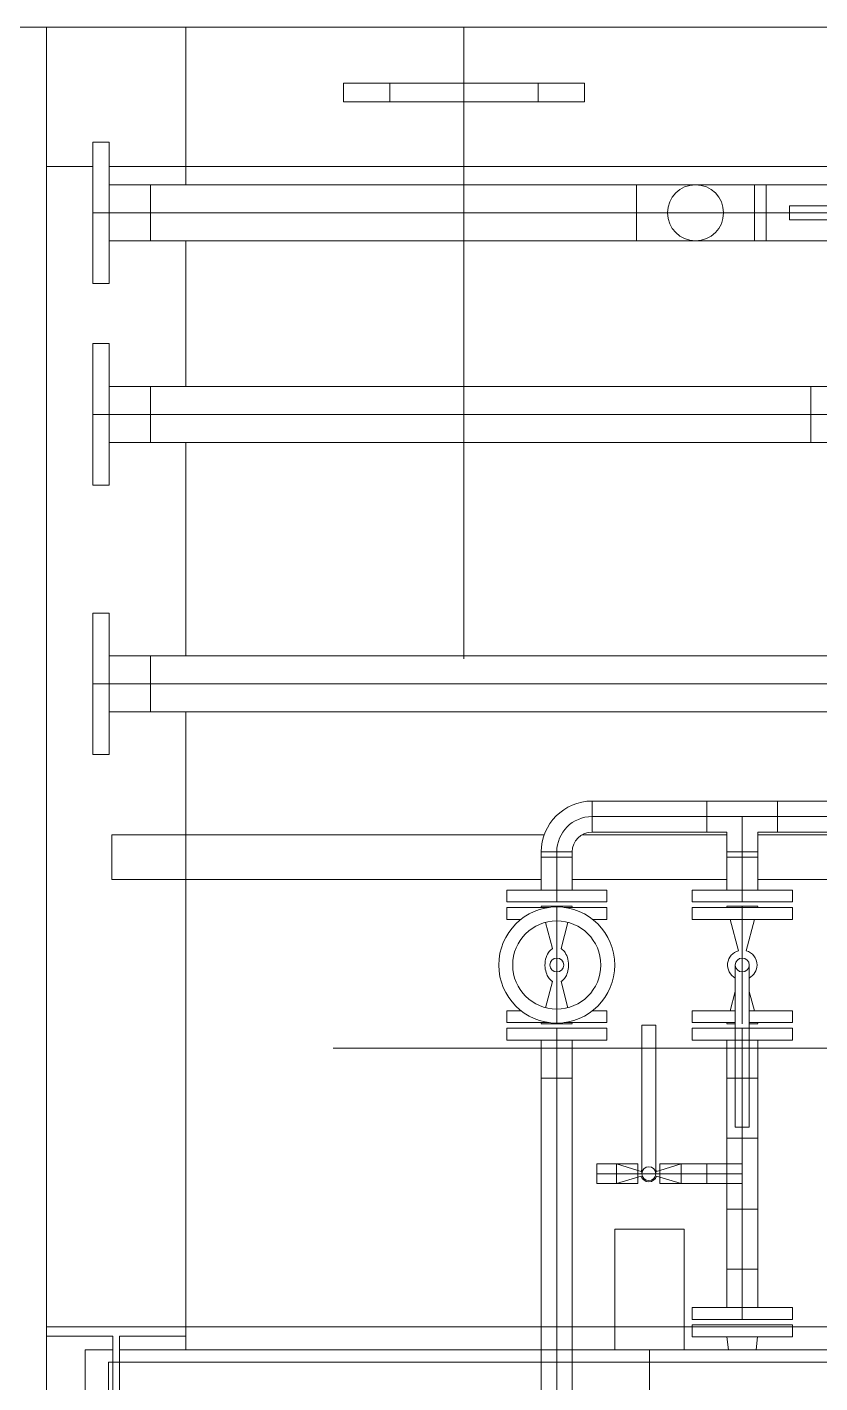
# Model space of a CAD drawing. Header units: inches. Extents: x -1128 to 651, y 96 to 845.
# Drawn here: x -1031.423 to -1030.651, y 732.224 to 733.542 of the extents above; entities that cross this region are included whole.
import ezdxf

# ---------------------------------------------------------------- set-up
doc = ezdxf.new("R2010")
doc.units = ezdxf.units.IN
doc.header["$MEASUREMENT"] = 0
doc.layers.add('EQUIPMENT LAYOUT-EMBED 1_DWG$0$DwgTemplate', color=7, linetype='Continuous')
doc.layers.add('Layout', color=6, linetype='Continuous', lineweight=18)

# ---------------------------------------------------------------- blocks, each defined once
blk = doc.blocks.new('A$C55974CAD')
at = {"layer": 'EQUIPMENT LAYOUT-EMBED 1_DWG$0$DwgTemplate', "color": 7, "lineweight": 0}
for p, q in [((61, 22.4), (61, 0)), ((60.2926, 8.15), (60.2164, 8.15)), ((60.2164, 8.1324), (60.2164, 8.15)), ((60.2926, 8.088), (60.2926, 8.15)), ((60.3688, 8.15), (60.2926, 8.15)), ((60.3688, 8.1324), (60.3688, 8.15)), ((60.5829, 8.15), (60.5067, 8.15)), ((60.5067, 8.1324), (60.5067, 8.15)), ((60.5829, 8.15), (60.5829, 8.088)), ((60.6591, 8.15), (60.5829, 8.15)), ((60.6591, 8.1324), (60.6591, 8.15)), ((60.8, 8.15), (60.7238, 8.15)), ((60.7238, 8.1324), (60.7238, 8.15)), ((60.8, 8.088), (60.8, 8.15)), ((60.8762, 8.15), (60.8, 8.15)), ((60.8762, 8.1324), (60.8762, 8.15)), ((60.2926, 8.1324), (60.2164, 8.1324)), ((60.2625, 8.088), (60.2625, 8.1324)), ((60.3688, 8.1324), (60.2926, 8.1324)), ((60.3228, 8.088), (60.3228, 8.1324)), ((60.5829, 8.1324), (60.5067, 8.1324)), ((60.5527, 8.088), (60.5527, 8.1324)), ((60.6591, 8.1324), (60.5829, 8.1324)), ((60.613, 8.088), (60.613, 8.1324)), ((60.8, 8.1324), (60.7238, 8.1324)), ((60.7698, 8.088), (60.7698, 8.1324)), ((60.8762, 8.1324), (60.8, 8.1324)), ((60.8302, 8.088), (60.8302, 8.1324)), ((60.2926, 8.088), (60.2625, 8.088)), ((60.3228, 8.088), (60.2625, 8.088)), ((60.2625, 8.088), (60.2625, 7.2167)), ((60.3228, 8.088), (60.2926, 8.088)), ((60.2926, 7.2167), (60.2926, 8.088)), ((60.3228, 8.088), (60.3228, 7.2167)), ((60.5527, 8.088), (60.613, 8.088)), ((60.5527, 7.3762), (60.5527, 8.088)), ((60.5829, 8.088), (60.5527, 8.088)), ((60.5829, 8.088), (60.5829, 7.3762)), ((60.613, 8.088), (60.5829, 8.088)), ((60.613, 7.3762), (60.613, 8.088)), ((60.8, 8.088), (60.7698, 8.088)), ((60.8302, 8.088), (60.7698, 8.088)), ((60.7698, 8.088), (60.7698, 7.5639)), ((60.8302, 8.088), (60.8, 8.088)), ((60.8, 7.5639), (60.8, 8.088)), ((60.8302, 8.088), (60.8302, 7.5639)), ((59.9089, 7.65), (59.9089, 7.7039)), ((59.9089, 7.7039), (59.9217, 7.7039)), ((59.9217, 7.65), (59.9217, 7.7039)), ((59.9277, 7.7039), (59.9277, 7.658)), ((59.9404, 7.7039), (59.9277, 7.7039)), ((59.9404, 7.7039), (59.9404, 7.6885)), ((60.0389, 7.6885), (60.0389, 7.7039)), ((60.0389, 7.7039), (60.0516, 7.7039)), ((60.0516, 7.658), (60.0516, 7.7039)), ((60.0576, 7.7039), (60.0576, 7.65)), ((60.0704, 7.7039), (60.0576, 7.7039)), ((60.0704, 7.7039), (60.0704, 7.65)), ((59.475, 7.6667), (59.575, 7.6667)), ((59.575, 7.6667), (59.8679, 7.6667)), ((59.8679, 7.6667), (59.8679, 7.65)), ((59.8679, 7.65), (59.8679, 7.6667)), ((59.8679, 7.6667), (59.9089, 7.6667)), ((59.9262, 7.6667), (59.9262, 7.65)), ((59.9277, 7.6663), (59.9262, 7.6667)), ((59.9719, 7.6546), (59.9437, 7.6621)), ((60.0074, 7.6546), (60.0356, 7.6621)), ((60.0516, 7.6663), (60.0532, 7.6667)), ((60.0532, 7.6333), (60.0532, 7.6667)), ((60.1115, 7.6667), (60.0704, 7.6667)), ((60.1115, 7.6667), (60.1115, 7.6333)), ((60.1115, 7.6667), (60.1115, 7.65)), ((59.575, 7.65), (59.475, 7.65)), ((59.8679, 7.65), (59.575, 7.65)), ((59.8679, 7.65), (59.8679, 7.6333)), ((59.8679, 7.65), (59.9217, 7.65)), ((59.8679, 7.6333), (59.8679, 7.65)), ((59.9089, 7.596), (59.9089, 7.65)), ((59.9217, 7.596), (59.9217, 7.65)), ((60.0532, 7.65), (59.9262, 7.65)), ((59.9262, 7.65), (59.9262, 7.6333)), ((59.9277, 7.6419), (59.9277, 7.596)), ((59.9719, 7.6453), (59.9437, 7.6379)), ((60.0074, 7.6453), (60.0356, 7.6379)), ((60.0516, 7.596), (60.0516, 7.6419)), ((60.1115, 7.65), (60.0576, 7.65)), ((60.0576, 7.65), (60.0576, 7.596)), ((60.0704, 7.65), (60.0704, 7.596)), ((60.1115, 7.65), (60.1115, 7.65)), ((60.1115, 7.65), (60.1115, 7.65)), ((60.1115, 7.65), (60.1115, 7.6333)), ((59.475, 7.6333), (59.575, 7.6333)), ((59.575, 7.6333), (59.8679, 7.6333)), ((59.8679, 7.6333), (59.9089, 7.6333)), ((59.9277, 7.6337), (59.9262, 7.6333)), ((60.0516, 7.6337), (60.0532, 7.6333)), ((60.1115, 7.6333), (60.0704, 7.6333)), ((59.9404, 7.6115), (59.9404, 7.596)), ((60.0389, 7.596), (60.0389, 7.6115)), ((60.1663, 7.6119), (60.1329, 7.6119)), ((60.1329, 7.6119), (60.1663, 7.6119)), ((60.1329, 7.4881), (60.1329, 7.6119)), ((60.1496, 7.6119), (60.1496, 7.6119)), ((60.1496, 7.6119), (60.1496, 7.6119)), ((60.1496, 7.6119), (60.1496, 7.4881)), ((60.1663, 7.4881), (60.1663, 7.6119)), ((59.7542, 7.6069), (59.7649, 7.6069)), ((59.7542, 7.6069), (59.7542, 7.5625)), ((59.7649, 7.6069), (59.7649, 7.5855)), ((59.7649, 7.6069), (59.7755, 7.6069)), ((59.7755, 7.6069), (59.7755, 7.5625)), ((59.9089, 7.596), (59.9217, 7.596)), ((59.9404, 7.596), (59.9277, 7.596)), ((60.0389, 7.596), (60.0516, 7.596)), ((60.0704, 7.596), (60.0576, 7.596)), ((59.7649, 7.5855), (59.7542, 7.5855)), ((59.7612, 7.5625), (59.7542, 7.5855)), ((59.7755, 7.5855), (59.7649, 7.5855)), ((59.7649, 7.5855), (59.7649, 7.5625)), ((59.7685, 7.5625), (59.7755, 7.5855)), ((59.7542, 7.5625), (59.7649, 7.5625)), ((59.7623, 7.559), (59.7612, 7.5625)), ((59.7649, 7.5389), (59.7649, 7.5625)), ((59.7649, 7.5625), (59.7649, 7.5625)), ((59.7649, 7.5625), (59.7649, 7.5625)), ((59.7649, 7.5625), (59.7755, 7.5625)), ((59.9249, 7.5582), (59.7649, 7.5582)), ((59.7674, 7.559), (59.7685, 7.5625)), ((59.9249, 7.5582), (59.9249, 7.5507)), ((59.9249, 7.5507), (59.9249, 7.5432)), ((60.7698, 7.5639), (60.8, 7.5639)), ((60.7698, 7.5639), (60.7698, 7.5004)), ((60.8302, 7.5639), (60.7698, 7.5639)), ((60.8, 7.5306), (60.8, 7.5639)), ((60.8, 7.5639), (60.8, 7.5639)), ((60.8, 7.5639), (60.8, 7.5639)), ((60.8, 7.5639), (60.8302, 7.5639)), ((60.8302, 7.5639), (60.8302, 7.5004)), ((59.7612, 7.5389), (59.7542, 7.5159)), ((59.7755, 7.5389), (59.7542, 7.5389)), ((59.7542, 7.5389), (59.7542, 7.4881)), ((59.7623, 7.5424), (59.7612, 7.5389)), ((59.9249, 7.5432), (59.7649, 7.5432)), ((59.7649, 7.5159), (59.7649, 7.5389)), ((59.7674, 7.5424), (59.7685, 7.5389)), ((59.7685, 7.5389), (59.7755, 7.5159)), ((59.7755, 7.5389), (59.7755, 7.4881)), ((60.8, 7.5004), (60.8, 7.5306)), ((59.7542, 7.5159), (59.7755, 7.5159)), ((59.7649, 7.4881), (59.7649, 7.5159)), ((59.608, 7.5039), (59.608, 7.45)), ((59.6208, 7.5039), (59.608, 7.5039)), ((59.6208, 7.5039), (59.6208, 7.45)), ((59.9089, 7.4575), (59.9089, 7.5039)), ((59.9089, 7.5039), (59.9217, 7.5039)), ((59.9217, 7.4575), (59.9217, 7.5039)), ((59.9277, 7.5039), (59.9277, 7.4575)), ((59.9404, 7.5039), (59.9277, 7.5039)), ((59.9404, 7.5039), (59.9404, 7.4575)), ((60.0389, 7.45), (60.0389, 7.5039)), ((60.0389, 7.5039), (60.0516, 7.5039)), ((60.0516, 7.45), (60.0516, 7.5039)), ((60.0576, 7.5039), (60.0576, 7.45)), ((60.0704, 7.5039), (60.0576, 7.5039)), ((60.0704, 7.5039), (60.0704, 7.45)), ((60.7698, 7.4242), (60.7698, 7.5004)), ((60.8, 7.4242), (60.8, 7.5004)), ((60.8302, 7.5004), (60.8302, 7.4242)), ((59.7755, 7.4881), (59.7542, 7.4881)), ((59.7542, 7.4881), (59.7649, 7.4881)), ((59.7542, 7.4881), (59.7542, 7.4667)), ((59.7649, 7.4881), (59.7649, 7.4881)), ((59.7649, 7.4881), (59.7649, 7.4881)), ((59.7649, 7.4667), (59.7649, 7.4881)), ((59.7649, 7.4881), (59.7755, 7.4881)), ((59.7755, 7.4667), (59.7755, 7.4881)), ((60.1329, 7.4881), (60.1663, 7.4881)), ((60.1329, 7.4881), (60.1329, 7.4667)), ((60.1329, 7.4881), (60.1663, 7.4881)), ((60.1496, 7.4881), (60.1496, 7.4881)), ((60.1496, 7.4881), (60.1496, 7.4881)), ((60.1496, 7.4119), (60.1496, 7.4881)), ((60.1663, 7.4881), (60.1663, 7.4119)), ((59.6619, 7.4667), (59.6208, 7.4667)), ((59.6619, 7.4667), (59.6619, 7.45)), ((59.6619, 7.4667), (59.6619, 7.4333)), ((59.6619, 7.4667), (59.7268, 7.4667)), ((59.7268, 7.4333), (59.7268, 7.4667)), ((59.7268, 7.4667), (59.803, 7.4667)), ((59.7268, 7.4667), (59.7268, 7.4333)), ((59.7542, 7.4667), (59.7542, 7.45)), ((59.7649, 7.45), (59.7649, 7.4667)), ((59.7755, 7.45), (59.7755, 7.4667)), ((59.803, 7.4333), (59.803, 7.4667)), ((59.803, 7.4667), (59.803, 7.4333)), ((59.803, 7.4667), (59.8679, 7.4667)), ((59.8679, 7.4575), (59.8679, 7.4667)), ((59.8679, 7.4667), (59.9089, 7.4667)), ((59.8679, 7.4667), (59.8679, 7.4575)), ((59.9262, 7.4667), (59.9262, 7.4575)), ((59.9277, 7.4663), (59.9262, 7.4667)), ((60.0516, 7.4663), (60.0532, 7.4667)), ((60.0532, 7.4333), (60.0532, 7.4667)), ((60.1115, 7.4667), (60.0704, 7.4667)), ((60.1115, 7.4667), (60.1115, 7.4333)), ((60.1329, 7.4667), (60.1115, 7.4667)), ((60.1115, 7.4667), (60.1115, 7.45)), ((59.6619, 7.45), (59.608, 7.45)), ((59.608, 7.45), (59.608, 7.396)), ((59.6208, 7.45), (59.6208, 7.396)), ((59.6619, 7.45), (59.6619, 7.4333)), ((59.7268, 7.45), (59.6619, 7.45)), ((59.7268, 7.45), (59.7268, 7.45)), ((59.7268, 7.45), (59.7268, 7.45)), ((59.803, 7.45), (59.7268, 7.45)), ((59.803, 7.45), (59.803, 7.45)), ((59.815, 7.45), (59.803, 7.45)), ((59.815, 7.45), (59.815, 7.4575)), ((59.815, 7.4575), (59.9897, 7.4575)), ((59.8679, 7.45), (59.815, 7.45)), ((59.815, 7.4425), (59.815, 7.45)), ((59.8679, 7.45), (59.8679, 7.4575)), ((59.8679, 7.4575), (59.8679, 7.4425)), ((59.8679, 7.45), (59.9217, 7.45)), ((59.8679, 7.4425), (59.8679, 7.45)), ((59.9089, 7.45), (59.9089, 7.4575)), ((59.9089, 7.4425), (59.9089, 7.45)), ((59.9217, 7.45), (59.9217, 7.4575)), ((59.9217, 7.4425), (59.9217, 7.45)), ((60.0532, 7.45), (59.9262, 7.45)), ((59.9611, 7.4575), (59.9404, 7.4629)), ((60.005, 7.454), (60.0389, 7.4629)), ((60.0389, 7.396), (60.0389, 7.45)), ((60.0516, 7.396), (60.0516, 7.45)), ((60.1115, 7.45), (60.0576, 7.45)), ((60.0576, 7.45), (60.0576, 7.396)), ((60.0704, 7.45), (60.0704, 7.396)), ((60.1115, 7.45), (60.1496, 7.45)), ((60.1115, 7.45), (60.1115, 7.45)), ((60.1115, 7.45), (60.1115, 7.4333)), ((59.815, 7.4425), (59.9897, 7.4425)), ((59.8679, 7.4333), (59.8679, 7.4425)), ((59.8679, 7.4425), (59.8679, 7.4333)), ((59.9089, 7.396), (59.9089, 7.4425)), ((59.9217, 7.396), (59.9217, 7.4425)), ((59.9262, 7.4425), (59.9262, 7.4333)), ((59.9277, 7.4425), (59.9277, 7.396)), ((59.9404, 7.4425), (59.9404, 7.396)), ((59.9611, 7.4425), (59.9404, 7.437)), ((60.005, 7.4459), (60.0389, 7.437)), ((60.7698, 7.4369), (60.8, 7.4369)), ((60.8, 7.4369), (60.7698, 7.4369)), ((60.8, 7.4369), (60.8302, 7.4369)), ((60.8302, 7.4369), (60.8, 7.4369)), ((59.6619, 7.4333), (59.6208, 7.4333)), ((59.6619, 7.4333), (59.7268, 7.4333)), ((59.7268, 7.4333), (59.803, 7.4333)), ((59.803, 7.4333), (59.8679, 7.4333)), ((59.8679, 7.4333), (59.9089, 7.4333)), ((59.9277, 7.4337), (59.9262, 7.4333)), ((60.0516, 7.4337), (60.0532, 7.4333)), ((60.1115, 7.4333), (60.0704, 7.4333)), ((60.1329, 7.4333), (60.1115, 7.4333)), ((60.1329, 7.4333), (60.1329, 7.4119)), ((60.8, 7.4242), (60.7698, 7.4242)), ((60.7698, 7.4242), (60.7698, 7.3305)), ((60.7698, 7.4242), (60.8302, 7.4242)), ((60.8, 7.399), (60.8, 7.4242)), ((60.8302, 7.4242), (60.8, 7.4242)), ((60.8, 7.4242), (60.8, 7.4242)), ((60.8, 7.4242), (60.8, 7.4242)), ((60.8302, 7.4242), (60.8302, 7.3305)), ((60.1329, 7.4119), (60.1663, 7.4119)), ((60.1329, 7.4119), (60.1663, 7.4119)), ((60.1329, 7.2381), (60.1329, 7.4119)), ((60.1496, 7.4119), (60.1496, 7.4119)), ((60.1496, 7.4119), (60.1496, 7.2381)), ((60.1663, 7.2381), (60.1663, 7.4119)), ((59.6208, 7.396), (59.608, 7.396)), ((59.9089, 7.396), (59.9217, 7.396)), ((59.9404, 7.396), (59.9277, 7.396)), ((60.0389, 7.396), (60.0516, 7.396)), ((60.0704, 7.396), (60.0576, 7.396)), ((60.7925, 7.399), (60.8, 7.399)), ((60.7925, 7.399), (60.7925, 7.1751)), ((60.8, 7.3305), (60.8, 7.399)), ((60.8, 7.399), (60.8075, 7.399)), ((60.8075, 7.399), (60.8075, 7.1751)), ((60.5527, 7.3762), (60.613, 7.3762)), ((60.5527, 7.3762), (60.5829, 7.3762)), ((60.5527, 7.3762), (60.5527, 7.3)), ((60.5829, 7.3762), (60.5829, 7.3762)), ((60.5829, 7.3762), (60.5829, 7.3762)), ((60.5829, 7.3301), (60.5829, 7.3762)), ((60.5829, 7.3762), (60.613, 7.3762)), ((60.613, 7.3), (60.613, 7.3762))]:
    blk.add_line(p, q, dxfattribs=at)
at = {"layer": 'EQUIPMENT LAYOUT-EMBED 1_DWG$0$DwgTemplate', "color": 54, "lineweight": 0}
for p, q in [((58.7, 8.2), (59.6, 8.2)), ((59.6, 8.2), (59.6, 3.9))]:
    blk.add_line(p, q, dxfattribs=at)
at = {"layer": 'EQUIPMENT LAYOUT-EMBED 1_DWG$0$DwgTemplate', "color": 1, "lineweight": 0}
for p, q in [((59.59, 8.2), (59.59, 8.1285)), ((61, 8.2), (59.6, 8.2)), ((60.85, 8.2), (61, 8.2)), ((60.85, 8.2), (60.85, 8.15)), ((61, 8.2), (61, 4.8391)), ((61, 8.2), (61, 8.05)), ((59.5244, 8.1583), (59.575, 8.1583)), ((59.575, 8.1583), (59.575, 8.1285)), ((59.59, 8.1285), (59.4667, 8.1285)), ((59.4667, 8.1215), (59.59, 8.1215)), ((59.4869, 8.1331), (59.5619, 8.1331)), ((59.5619, 8.1331), (59.5619, 3.9747)), ((59.575, 8.1215), (59.575, 7.0167)), ((59.59, 8.1215), (59.59, 8.05)), ((60.0819, 8.1296), (60.0819, 7.6667)), ((60.0819, 8.1296), (60.1299, 8.1296)), ((60.1299, 8.1296), (60.1299, 7.6635)), ((60.85, 8.1324), (60.85, 7.286)), ((59.59, 8.05), (59.575, 8.05)), ((59.59, 8.05), (59.6, 8.05)), ((60.2625, 8.05), (59.6, 8.05)), ((60.5527, 8.05), (60.3228, 8.05)), ((60.7698, 8.05), (60.613, 8.05)), ((61, 8.05), (60.8302, 8.05)), ((59.9, 7.891), (59.9, 7.808)), ((59.9, 7.208), (59.9, 7.85)), ((59.9, 7.808), (59.9, 7.0762)), ((60.3196, 7.75), (60.3228, 7.75)), ((60.3228, 7.75), (60.5527, 7.75)), ((60.5527, 7.75), (60.613, 7.75)), ((60.613, 7.75), (60.7698, 7.75)), ((60.7698, 7.75), (60.8302, 7.75)), ((60.8302, 7.75), (60.9196, 7.75)), ((60.9196, 7.75), (60.9396, 7.75)), ((60.9396, 7.75), (61, 7.75)), ((60.0819, 7.6333), (60.0819, 7.4667)), ((60.1299, 7.6228), (60.1299, 7.4667)), ((59.575, 7.5875), (59.7053, 7.5875)), ((59.7053, 7.5875), (59.7053, 7.5125)), ((59.575, 7.5125), (59.7053, 7.5125)), ((60.0819, 7.4333), (60.0819, 7.2271)), ((60.1299, 7.4333), (60.1299, 7.1946))]:
    blk.add_line(p, q, dxfattribs=at)
at = {"layer": 'EQUIPMENT LAYOUT-EMBED 1_DWG$0$DwgTemplate', "color": 5, "lineweight": 0}
for p, q in [((60.9396, 7.88), (60.9196, 7.88)), ((60.9196, 7.88), (60.9396, 7.88)), ((60.9196, 7.88), (60.9196, 7.83)), ((60.9196, 7.88), (60.9196, 7.83)), ((60.9396, 7.83), (60.9396, 7.88)), ((60.9396, 7.88), (60.9396, 7.83)), ((60.9196, 7.83), (60.9396, 7.83)), ((60.9396, 7.83), (60.9196, 7.83)), ((60.9196, 7.67), (60.9196, 7.83)), ((60.9196, 7.83), (60.9196, 7.67)), ((60.9396, 7.83), (60.9196, 7.83)), ((60.9396, 7.83), (60.9396, 7.67)), ((60.9396, 7.83), (60.9396, 7.67)), ((60.9196, 7.67), (60.9196, 7.62)), ((60.9196, 7.62), (60.9196, 7.67)), ((60.9396, 7.67), (60.9196, 7.67)), ((60.9196, 7.67), (60.9396, 7.67)), ((60.9396, 7.67), (60.9196, 7.67)), ((60.9396, 7.62), (60.9396, 7.67)), ((60.9396, 7.62), (60.9396, 7.67)), ((60.9196, 7.62), (60.9396, 7.62)), ((60.9396, 7.62), (60.9196, 7.62)), ((59.5893, 7.45), (59.5893, 7.5039)), ((59.5893, 7.5039), (59.602, 7.5039)), ((59.602, 7.45), (59.602, 7.5039)), ((59.575, 7.4647), (59.5893, 7.4665)), ((59.5893, 7.396), (59.5893, 7.45)), ((59.602, 7.396), (59.602, 7.45)), ((59.575, 7.4352), (59.5893, 7.4335)), ((59.5893, 7.396), (59.602, 7.396))]:
    blk.add_line(p, q, dxfattribs=at)
at = {"layer": 'EQUIPMENT LAYOUT-EMBED 1_DWG$0$DwgTemplate', "color": 9, "lineweight": 0}
for p, q in [((60.1059, 7.6667), (60.1059, 7.6333)), ((59.5206, 7.55), (59.575, 7.55)), ((60.1059, 7.4667), (60.1059, 7.4333))]:
    blk.add_line(p, q, dxfattribs=at)
at = {"layer": 'EQUIPMENT LAYOUT-EMBED 1_DWG$0$DwgTemplate', "color": 7, "lineweight": 0}
for centre, radius in [((59.9897, 7.65), 0.0625), ((59.9897, 7.65), 0.0475), ((59.9897, 7.65), 0.0075), ((59.7649, 7.5507), 0.0075), ((59.9897, 7.45), 0.0075)]:
    blk.add_circle(centre, radius, dxfattribs=at)
for centre, radius, start, end in [((60.1115, 7.6119), 0.0548, 0, 90), ((60.1115, 7.6119), 0.0381, 0, 90), ((60.1115, 7.6119), 0.0214, 0, 90), ((59.7649, 7.5507), 0.0087, 107.0439, 252.9561), ((59.7649, 7.5507), 0.0087, 59.5553, 72.9561), ((59.7649, 7.5507), 0.0087, 287.0439, 300.4447), ((60.8, 7.5004), 0.0302, 0, 180), ((60.8, 7.5004), 0.0302, 0, 180), ((60.8, 7.5004), 0.0302, 180, 270), ((60.8, 7.5004), 0.0302, 270, 0), ((59.9897, 7.45), 0.0159, 14.7351, 151.8071), ((59.9897, 7.45), 0.0159, 208.1929, 270), ((59.9897, 7.45), 0.0159, 270, 345.2649)]:
    blk.add_arc(centre, radius, start, end, dxfattribs=at)
for points in [[(59.9719, 7.6546), (59.9721, 7.6549), (59.9722, 7.6551), (59.9724, 7.6554)], [(59.9724, 7.6554), (59.9731, 7.6564), (59.974, 7.6573), (59.9751, 7.6582)], [(59.9751, 7.6582), (59.9764, 7.6592), (59.978, 7.6601), (59.9798, 7.6608)], [(59.9798, 7.6608), (59.982, 7.6617), (59.9845, 7.6623), (59.987, 7.6626)], [(59.987, 7.6626), (59.99, 7.6628), (59.9931, 7.6626), (59.9959, 7.662)], [(59.9959, 7.662), (59.9986, 7.6613), (60.0011, 7.6603), (60.0032, 7.6589)], [(60.0032, 7.6589), (60.0047, 7.6579), (60.006, 7.6567), (60.0069, 7.6554)], [(60.0069, 7.6554), (60.0071, 7.6551), (60.0072, 7.6549), (60.0074, 7.6546)], [(59.9719, 7.6453), (59.9721, 7.6451), (59.9722, 7.6448), (59.9724, 7.6446)], [(59.9724, 7.6446), (59.9731, 7.6436), (59.974, 7.6426), (59.9751, 7.6418)], [(59.9751, 7.6418), (59.9764, 7.6407), (59.978, 7.6398), (59.9798, 7.6391)], [(59.9798, 7.6391), (59.982, 7.6382), (59.9845, 7.6376), (59.987, 7.6374)], [(59.9959, 7.638), (59.9986, 7.6386), (60.0011, 7.6397), (60.0032, 7.641)], [(60.0032, 7.641), (60.0047, 7.642), (60.006, 7.6433), (60.0069, 7.6446)], [(60.0069, 7.6446), (60.0071, 7.6448), (60.0072, 7.6451), (60.0074, 7.6453)], [(59.987, 7.6374), (59.99, 7.6371), (59.9931, 7.6373), (59.9959, 7.638)]]:
    blk.add_open_spline(points, degree=3, dxfattribs=at)

msp = doc.modelspace()

# ---------------------------------------------------------------- block references
at = {"layer": 'Layout', "xscale": 0.9025, "yscale": 0.9025, "zscale": 0.9025, "rotation": 90}
msp.add_blockref('A$C55974CAD', (-1024.0033, 678.4893), dxfattribs=at)

doc.saveas('drawing.dxf')
